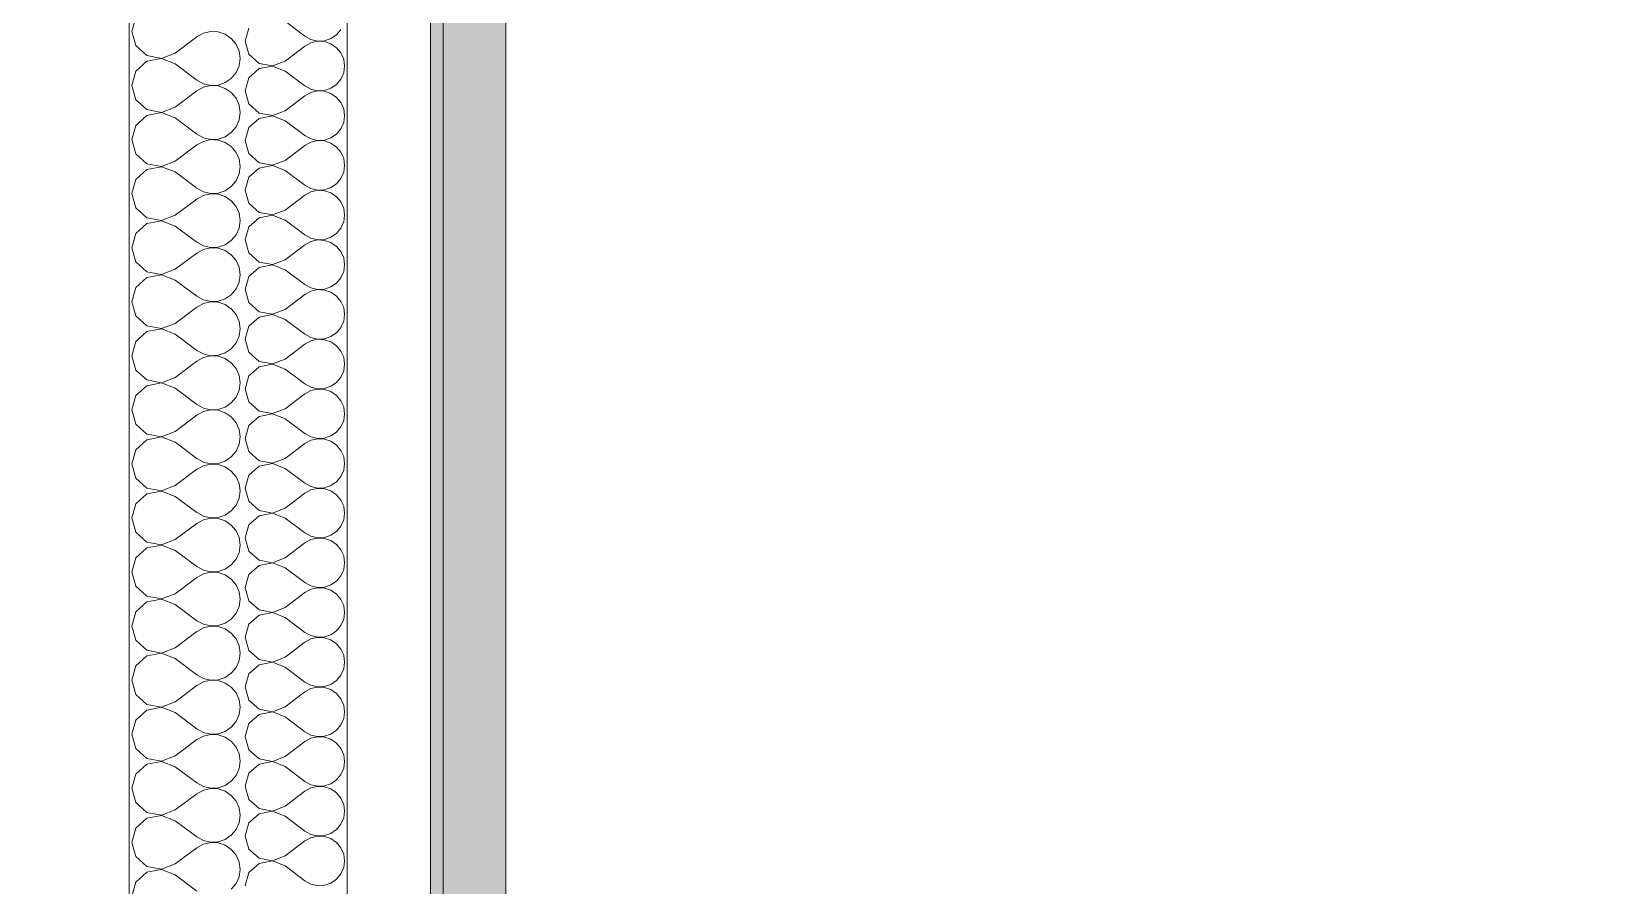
# Model space of a CAD drawing. Header units: millimetres. Extents: x -48147 to 1417267, y -496296 to 18123.
# Drawn here: x 1364998.7 to 1365408.7, y -478194.6 to -477971.4 of the extents above; entities that cross this region are included whole.
import ezdxf

# ---------------------------------------------------------------- set-up
doc = ezdxf.new("R2010")
doc.units = ezdxf.units.MM
doc.header["$MEASUREMENT"] = 0
doc.linetypes.add('Wipeout_Contour', pattern=[1000, 0, -1000])
doc.layers.add('New_A-25-M_Wall_Int', color=7, linetype='Continuous')
doc.layers.add('New_A-25-M_Wall_Int_Pen_No__1', color=7, linetype='Continuous', lineweight=13)
doc.layers.add('New_A-25-M_Wall_Int_Pen_No__107', color=7, linetype='Continuous', lineweight=15, true_color=0xa6a6a6)

# ---------------------------------------------------------------- blocks, each defined once
blk = doc.blocks.new('*X68', base_point=(1376122.47, -491272.82))
at = {"layer": 'New_A-25-M_Wall_Int_Pen_No__107', "linetype": 'Continuous'}
for p, q in [((1365064.96, -477968.75), (1365070.15, -477972.65)), ((1365055.54, -477970.53), (1365054.57, -477973.95)), ((1365070.15, -477972.65), (1365071.72, -477973.52)), ((1365071.72, -477973.52), (1365073.46, -477973.92)), ((1365075.25, -477973.83), (1365076.95, -477973.26)), ((1365076.95, -477973.26), (1365078.42, -477972.25)), ((1365078.42, -477972.25), (1365079.57, -477970.87)), ((1365054.57, -477973.95), (1365055.54, -477977.36)), ((1365055.54, -477977.36), (1365058.16, -477979.75)), ((1365064.96, -477979.14), (1365070.15, -477975.25)), ((1365071.72, -477974.38), (1365070.15, -477975.25)), ((1365073.46, -477973.97), (1365071.72, -477974.38)), ((1365073.46, -477973.92), (1365075.25, -477973.83)), ((1365075.25, -477974.06), (1365073.46, -477973.97)), ((1365076.95, -477974.63), (1365075.25, -477974.06)), ((1365078.42, -477975.65), (1365076.95, -477974.63)), ((1365079.57, -477977.03), (1365078.42, -477975.65)), ((1365080.29, -477978.66), (1365079.57, -477977.03)), ((1365058.16, -477981.12), (1365055.54, -477983.52)), ((1365058.16, -477979.75), (1365061.64, -477980.41)), ((1365061.64, -477980.46), (1365058.16, -477981.12)), ((1365061.64, -477980.41), (1365064.96, -477979.14)), ((1365064.96, -477981.74), (1365061.64, -477980.46)), ((1365064.96, -477981.74), (1365070.15, -477985.63)), ((1365080.53, -477980.44), (1365080.29, -477978.66)), ((1365080.29, -477982.21), (1365080.53, -477980.44)), ((1365055.54, -477983.52), (1365054.57, -477986.93)), ((1365070.15, -477985.63), (1365071.72, -477986.5)), ((1365076.95, -477986.24), (1365078.42, -477985.23)), ((1365078.42, -477985.23), (1365079.57, -477983.85)), ((1365079.57, -477983.85), (1365080.29, -477982.21)), ((1365054.57, -477986.93), (1365055.54, -477990.34)), ((1365064.96, -477992.12), (1365070.15, -477988.23)), ((1365071.72, -477987.36), (1365070.15, -477988.23)), ((1365071.72, -477986.5), (1365073.46, -477986.9)), ((1365073.46, -477986.96), (1365071.72, -477987.36)), ((1365073.46, -477986.9), (1365075.25, -477986.82)), ((1365075.25, -477987.04), (1365073.46, -477986.96)), ((1365075.25, -477986.82), (1365076.95, -477986.24)), ((1365076.95, -477987.61), (1365075.25, -477987.04)), ((1365078.42, -477988.63), (1365076.95, -477987.61)), ((1365079.57, -477990.01), (1365078.42, -477988.63)), ((1365055.54, -477990.34), (1365058.16, -477992.73)), ((1365058.16, -477992.73), (1365061.64, -477993.39)), ((1365061.64, -477993.45), (1365058.16, -477994.11)), ((1365061.64, -477993.39), (1365064.96, -477992.12)), ((1365064.96, -477994.72), (1365061.64, -477993.45)), ((1365080.29, -477991.65), (1365079.57, -477990.01)), ((1365080.53, -477993.42), (1365080.29, -477991.65)), ((1365080.29, -477995.19), (1365080.53, -477993.42)), ((1365055.54, -477996.5), (1365054.57, -477999.91)), ((1365058.16, -477994.11), (1365055.54, -477996.5)), ((1365064.96, -477994.72), (1365070.15, -477998.61)), ((1365078.42, -477998.21), (1365079.57, -477996.83)), ((1365079.57, -477996.83), (1365080.29, -477995.19)), ((1365054.57, -477999.91), (1365055.54, -478003.32)), ((1365064.96, -478005.1), (1365070.15, -478001.21)), ((1365070.15, -477998.61), (1365071.72, -477999.48)), ((1365071.72, -478000.34), (1365070.15, -478001.21)), ((1365071.72, -477999.48), (1365073.46, -477999.88)), ((1365073.46, -477999.94), (1365071.72, -478000.34)), ((1365073.46, -477999.88), (1365075.25, -477999.8)), ((1365075.25, -478000.02), (1365073.46, -477999.94)), ((1365075.25, -477999.8), (1365076.95, -477999.23)), ((1365076.95, -478000.6), (1365075.25, -478000.02)), ((1365076.95, -477999.23), (1365078.42, -477998.21)), ((1365078.42, -478001.61), (1365076.95, -478000.6)), ((1365079.57, -478002.99), (1365078.42, -478001.61)), ((1365055.54, -478003.32), (1365058.16, -478005.72)), ((1365058.16, -478005.72), (1365061.64, -478006.38)), ((1365061.64, -478006.38), (1365064.96, -478005.1)), ((1365080.29, -478004.63), (1365079.57, -478002.99)), ((1365080.53, -478006.4), (1365080.29, -478004.63)), ((1365055.54, -478009.48), (1365054.57, -478012.89)), ((1365058.16, -478007.09), (1365055.54, -478009.48)), ((1365061.64, -478006.43), (1365058.16, -478007.09)), ((1365064.96, -478007.7), (1365061.64, -478006.43)), ((1365064.96, -478007.7), (1365070.15, -478011.59)), ((1365078.42, -478011.19), (1365079.57, -478009.81)), ((1365079.57, -478009.81), (1365080.29, -478008.18)), ((1365080.29, -478008.18), (1365080.53, -478006.4)), ((1365054.57, -478012.89), (1365055.54, -478016.3)), ((1365064.96, -478018.08), (1365070.15, -478014.19)), ((1365070.15, -478011.59), (1365071.72, -478012.46)), ((1365071.72, -478013.32), (1365070.15, -478014.19)), ((1365071.72, -478012.46), (1365073.46, -478012.87)), ((1365073.46, -478012.92), (1365071.72, -478013.32)), ((1365073.46, -478012.87), (1365075.25, -478012.78)), ((1365075.25, -478013.01), (1365073.46, -478012.92)), ((1365075.25, -478012.78), (1365076.95, -478012.21)), ((1365076.95, -478013.58), (1365075.25, -478013.01)), ((1365076.95, -478012.21), (1365078.42, -478011.19)), ((1365078.42, -478014.59), (1365076.95, -478013.58)), ((1365079.57, -478015.97), (1365078.42, -478014.59)), ((1365055.54, -478016.3), (1365058.16, -478018.7)), ((1365058.16, -478018.7), (1365061.64, -478019.36)), ((1365061.64, -478019.36), (1365064.96, -478018.08)), ((1365080.29, -478017.61), (1365079.57, -478015.97)), ((1365080.53, -478019.38), (1365080.29, -478017.61)), ((1365055.54, -478022.46), (1365054.57, -478025.87)), ((1365058.16, -478020.07), (1365055.54, -478022.46)), ((1365061.64, -478019.41), (1365058.16, -478020.07)), ((1365064.96, -478020.68), (1365061.64, -478019.41)), ((1365064.96, -478020.68), (1365070.15, -478024.58)), ((1365078.42, -478024.17), (1365079.57, -478022.8)), ((1365079.57, -478022.8), (1365080.29, -478021.16)), ((1365080.29, -478021.16), (1365080.53, -478019.38)), ((1365054.57, -478025.87), (1365055.54, -478029.29)), ((1365070.15, -478024.58), (1365071.72, -478025.44)), ((1365071.72, -478026.31), (1365070.15, -478027.17)), ((1365071.72, -478025.44), (1365073.46, -478025.85)), ((1365073.46, -478025.9), (1365071.72, -478026.31)), ((1365073.46, -478025.85), (1365075.25, -478025.76)), ((1365075.25, -478025.99), (1365073.46, -478025.9)), ((1365075.25, -478025.76), (1365076.95, -478025.19)), ((1365076.95, -478026.56), (1365075.25, -478025.99)), ((1365076.95, -478025.19), (1365078.42, -478024.17)), ((1365078.42, -478027.57), (1365076.95, -478026.56)), ((1365055.54, -478029.29), (1365058.16, -478031.68)), ((1365064.96, -478031.07), (1365070.15, -478027.17)), ((1365079.57, -478028.95), (1365078.42, -478027.57)), ((1365080.29, -478030.59), (1365079.57, -478028.95)), ((1365080.53, -478032.36), (1365080.29, -478030.59)), ((1365058.16, -478033.05), (1365055.54, -478035.44)), ((1365058.16, -478031.68), (1365061.64, -478032.34)), ((1365061.64, -478032.39), (1365058.16, -478033.05)), ((1365061.64, -478032.34), (1365064.96, -478031.07)), ((1365064.96, -478033.66), (1365061.64, -478032.39)), ((1365064.96, -478033.66), (1365070.15, -478037.56)), ((1365079.57, -478035.78), (1365080.29, -478034.14)), ((1365080.29, -478034.14), (1365080.53, -478032.36)), ((1365055.54, -478035.44), (1365054.57, -478038.86)), ((1365054.57, -478038.86), (1365055.54, -478042.27)), ((1365070.15, -478037.56), (1365071.72, -478038.42)), ((1365071.72, -478038.42), (1365073.46, -478038.83)), ((1365073.46, -478038.88), (1365071.72, -478039.29)), ((1365073.46, -478038.83), (1365075.25, -478038.74)), ((1365075.25, -478038.97), (1365073.46, -478038.88)), ((1365075.25, -478038.74), (1365076.95, -478038.17)), ((1365076.95, -478039.54), (1365075.25, -478038.97)), ((1365076.95, -478038.17), (1365078.42, -478037.16)), ((1365078.42, -478037.16), (1365079.57, -478035.78)), ((1365055.54, -478042.27), (1365058.16, -478044.66)), ((1365064.96, -478044.05), (1365070.15, -478040.15)), ((1365071.72, -478039.29), (1365070.15, -478040.15)), ((1365078.42, -478040.55), (1365076.95, -478039.54)), ((1365079.57, -478041.93), (1365078.42, -478040.55)), ((1365080.29, -478043.57), (1365079.57, -478041.93)), ((1365058.16, -478046.03), (1365055.54, -478048.42)), ((1365058.16, -478044.66), (1365061.64, -478045.32)), ((1365061.64, -478045.37), (1365058.16, -478046.03)), ((1365061.64, -478045.32), (1365064.96, -478044.05)), ((1365064.96, -478046.64), (1365061.64, -478045.37)), ((1365064.96, -478046.64), (1365070.15, -478050.54)), ((1365079.57, -478048.76), (1365080.29, -478047.12)), ((1365080.53, -478045.35), (1365080.29, -478043.57)), ((1365080.29, -478047.12), (1365080.53, -478045.35)), ((1365055.54, -478048.42), (1365054.57, -478051.84)), ((1365070.15, -478050.54), (1365071.72, -478051.41)), ((1365071.72, -478051.41), (1365073.46, -478051.81)), ((1365075.25, -478051.72), (1365076.95, -478051.15)), ((1365076.95, -478051.15), (1365078.42, -478050.14)), ((1365078.42, -478050.14), (1365079.57, -478048.76)), ((1365054.57, -478051.84), (1365055.54, -478055.25)), ((1365055.54, -478055.25), (1365058.16, -478057.64)), ((1365064.96, -478057.03), (1365070.15, -478053.14)), ((1365071.72, -478052.27), (1365070.15, -478053.14)), ((1365073.46, -478051.86), (1365071.72, -478052.27)), ((1365073.46, -478051.81), (1365075.25, -478051.72)), ((1365075.25, -478051.95), (1365073.46, -478051.86)), ((1365076.95, -478052.52), (1365075.25, -478051.95)), ((1365078.42, -478053.54), (1365076.95, -478052.52)), ((1365079.57, -478054.92), (1365078.42, -478053.54)), ((1365080.29, -478056.55), (1365079.57, -478054.92)), ((1365058.16, -478059.01), (1365055.54, -478061.41)), ((1365058.16, -478057.64), (1365061.64, -478058.3)), ((1365061.64, -478058.35), (1365058.16, -478059.01)), ((1365061.64, -478058.3), (1365064.96, -478057.03)), ((1365064.96, -478059.63), (1365061.64, -478058.35)), ((1365064.96, -478059.63), (1365070.15, -478063.52)), ((1365080.53, -478058.33), (1365080.29, -478056.55)), ((1365080.29, -478060.1), (1365080.53, -478058.33)), ((1365055.54, -478061.41), (1365054.57, -478064.82)), ((1365070.15, -478063.52), (1365071.72, -478064.39)), ((1365076.95, -478064.13), (1365078.42, -478063.12)), ((1365078.42, -478063.12), (1365079.57, -478061.74)), ((1365079.57, -478061.74), (1365080.29, -478060.1)), ((1365054.57, -478064.82), (1365055.54, -478068.23)), ((1365064.96, -478070.01), (1365070.15, -478066.12)), ((1365071.72, -478065.25), (1365070.15, -478066.12)), ((1365071.72, -478064.39), (1365073.46, -478064.79)), ((1365073.46, -478064.84), (1365071.72, -478065.25)), ((1365073.46, -478064.79), (1365075.25, -478064.71)), ((1365075.25, -478064.93), (1365073.46, -478064.84)), ((1365075.25, -478064.71), (1365076.95, -478064.13)), ((1365076.95, -478065.5), (1365075.25, -478064.93)), ((1365078.42, -478066.52), (1365076.95, -478065.5)), ((1365079.57, -478067.9), (1365078.42, -478066.52)), ((1365080.29, -478069.54), (1365079.57, -478067.9)), ((1365055.54, -478068.23), (1365058.16, -478070.62)), ((1365058.16, -478071.99), (1365055.54, -478074.39)), ((1365058.16, -478070.62), (1365061.64, -478071.28)), ((1365061.64, -478071.34), (1365058.16, -478071.99)), ((1365061.64, -478071.28), (1365064.96, -478070.01)), ((1365064.96, -478072.61), (1365061.64, -478071.34)), ((1365080.53, -478071.31), (1365080.29, -478069.54)), ((1365080.29, -478073.08), (1365080.53, -478071.31)), ((1365055.54, -478074.39), (1365054.57, -478077.8)), ((1365064.96, -478072.61), (1365070.15, -478076.5)), ((1365078.42, -478076.1), (1365079.57, -478074.72)), ((1365079.57, -478074.72), (1365080.29, -478073.08)), ((1365054.57, -478077.8), (1365055.54, -478081.21)), ((1365064.96, -478082.99), (1365070.15, -478079.1)), ((1365070.15, -478076.5), (1365071.72, -478077.37)), ((1365071.72, -478078.23), (1365070.15, -478079.1)), ((1365071.72, -478077.37), (1365073.46, -478077.77)), ((1365073.46, -478077.83), (1365071.72, -478078.23)), ((1365073.46, -478077.77), (1365075.25, -478077.69)), ((1365075.25, -478077.91), (1365073.46, -478077.83)), ((1365075.25, -478077.69), (1365076.95, -478077.12)), ((1365076.95, -478078.49), (1365075.25, -478077.91)), ((1365076.95, -478077.12), (1365078.42, -478076.1)), ((1365078.42, -478079.5), (1365076.95, -478078.49)), ((1365079.57, -478080.88), (1365078.42, -478079.5)), ((1365055.54, -478081.21), (1365058.16, -478083.61)), ((1365058.16, -478083.61), (1365061.64, -478084.26)), ((1365061.64, -478084.26), (1365064.96, -478082.99)), ((1365080.29, -478082.52), (1365079.57, -478080.88)), ((1365080.53, -478084.29), (1365080.29, -478082.52)), ((1365080.29, -478086.06), (1365080.53, -478084.29)), ((1365055.54, -478087.37), (1365054.57, -478090.78)), ((1365058.16, -478084.98), (1365055.54, -478087.37)), ((1365061.64, -478084.32), (1365058.16, -478084.98)), ((1365064.96, -478085.59), (1365061.64, -478084.32)), ((1365064.96, -478085.59), (1365070.15, -478089.48)), ((1365078.42, -478089.08), (1365079.57, -478087.7)), ((1365079.57, -478087.7), (1365080.29, -478086.06)), ((1365054.57, -478090.78), (1365055.54, -478094.19)), ((1365064.96, -478095.97), (1365070.15, -478092.08)), ((1365070.15, -478089.48), (1365071.72, -478090.35)), ((1365071.72, -478091.21), (1365070.15, -478092.08)), ((1365071.72, -478090.35), (1365073.46, -478090.76)), ((1365073.46, -478090.81), (1365071.72, -478091.21)), ((1365073.46, -478090.76), (1365075.25, -478090.67)), ((1365075.25, -478090.9), (1365073.46, -478090.81)), ((1365075.25, -478090.67), (1365076.95, -478090.1)), ((1365076.95, -478091.47), (1365075.25, -478090.9)), ((1365076.95, -478090.1), (1365078.42, -478089.08)), ((1365078.42, -478092.48), (1365076.95, -478091.47)), ((1365079.57, -478093.86), (1365078.42, -478092.48)), ((1365055.54, -478094.19), (1365058.16, -478096.59)), ((1365058.16, -478096.59), (1365061.64, -478097.25)), ((1365061.64, -478097.25), (1365064.96, -478095.97)), ((1365080.29, -478095.5), (1365079.57, -478093.86)), ((1365080.53, -478097.27), (1365080.29, -478095.5)), ((1365055.54, -478100.35), (1365054.57, -478103.76)), ((1365058.16, -478097.96), (1365055.54, -478100.35)), ((1365061.64, -478097.3), (1365058.16, -478097.96)), ((1365064.96, -478098.57), (1365061.64, -478097.3)), ((1365064.96, -478098.57), (1365070.15, -478102.47)), ((1365078.42, -478102.06), (1365079.57, -478100.69)), ((1365079.57, -478100.69), (1365080.29, -478099.05)), ((1365080.29, -478099.05), (1365080.53, -478097.27)), ((1365054.57, -478103.76), (1365055.54, -478107.18)), ((1365070.15, -478102.47), (1365071.72, -478103.33)), ((1365071.72, -478104.2), (1365070.15, -478105.06)), ((1365071.72, -478103.33), (1365073.46, -478103.74)), ((1365073.46, -478103.79), (1365071.72, -478104.2)), ((1365073.46, -478103.74), (1365075.25, -478103.65)), ((1365075.25, -478103.88), (1365073.46, -478103.79)), ((1365075.25, -478103.65), (1365076.95, -478103.08)), ((1365076.95, -478104.45), (1365075.25, -478103.88)), ((1365076.95, -478103.08), (1365078.42, -478102.06)), ((1365078.42, -478105.46), (1365076.95, -478104.45)), ((1365055.54, -478107.18), (1365058.16, -478109.57)), ((1365064.96, -478108.96), (1365070.15, -478105.06)), ((1365079.57, -478106.84), (1365078.42, -478105.46)), ((1365080.29, -478108.48), (1365079.57, -478106.84)), ((1365080.53, -478110.25), (1365080.29, -478108.48)), ((1365058.16, -478110.94), (1365055.54, -478113.33)), ((1365058.16, -478109.57), (1365061.64, -478110.23)), ((1365061.64, -478110.28), (1365058.16, -478110.94)), ((1365061.64, -478110.23), (1365064.96, -478108.96)), ((1365064.96, -478111.55), (1365061.64, -478110.28)), ((1365064.96, -478111.55), (1365070.15, -478115.45)), ((1365079.57, -478113.67), (1365080.29, -478112.03)), ((1365080.29, -478112.03), (1365080.53, -478110.25)), ((1365055.54, -478113.33), (1365054.57, -478116.75)), ((1365054.57, -478116.75), (1365055.54, -478120.16)), ((1365070.15, -478115.45), (1365071.72, -478116.31)), ((1365071.72, -478116.31), (1365073.46, -478116.72)), ((1365073.46, -478116.77), (1365071.72, -478117.18)), ((1365073.46, -478116.72), (1365075.25, -478116.63)), ((1365075.25, -478116.86), (1365073.46, -478116.77)), ((1365075.25, -478116.63), (1365076.95, -478116.06)), ((1365076.95, -478117.43), (1365075.25, -478116.86)), ((1365076.95, -478116.06), (1365078.42, -478115.05)), ((1365078.42, -478115.05), (1365079.57, -478113.67)), ((1365055.54, -478120.16), (1365058.16, -478122.55)), ((1365064.96, -478121.94), (1365070.15, -478118.04)), ((1365071.72, -478117.18), (1365070.15, -478118.04)), ((1365078.42, -478118.44), (1365076.95, -478117.43)), ((1365079.57, -478119.82), (1365078.42, -478118.44)), ((1365080.29, -478121.46), (1365079.57, -478119.82)), ((1365058.16, -478123.92), (1365055.54, -478126.31)), ((1365058.16, -478122.55), (1365061.64, -478123.21)), ((1365061.64, -478123.26), (1365058.16, -478123.92)), ((1365061.64, -478123.21), (1365064.96, -478121.94)), ((1365064.96, -478124.53), (1365061.64, -478123.26)), ((1365064.96, -478124.53), (1365070.15, -478128.43)), ((1365079.57, -478126.65), (1365080.29, -478125.01)), ((1365080.53, -478123.24), (1365080.29, -478121.46)), ((1365080.29, -478125.01), (1365080.53, -478123.24)), ((1365055.54, -478126.31), (1365054.57, -478129.73)), ((1365070.15, -478128.43), (1365071.72, -478129.3)), ((1365071.72, -478129.3), (1365073.46, -478129.7)), ((1365075.25, -478129.61), (1365076.95, -478129.04)), ((1365076.95, -478129.04), (1365078.42, -478128.03)), ((1365078.42, -478128.03), (1365079.57, -478126.65)), ((1365054.57, -478129.73), (1365055.54, -478133.14)), ((1365055.54, -478133.14), (1365058.16, -478135.53)), ((1365064.96, -478134.92), (1365070.15, -478131.03)), ((1365071.72, -478130.16), (1365070.15, -478131.03)), ((1365073.46, -478129.75), (1365071.72, -478130.16)), ((1365073.46, -478129.7), (1365075.25, -478129.61)), ((1365075.25, -478129.84), (1365073.46, -478129.75)), ((1365076.95, -478130.41), (1365075.25, -478129.84)), ((1365078.42, -478131.43), (1365076.95, -478130.41)), ((1365079.57, -478132.81), (1365078.42, -478131.43)), ((1365080.29, -478134.44), (1365079.57, -478132.81)), ((1365058.16, -478136.9), (1365055.54, -478139.3)), ((1365058.16, -478135.53), (1365061.64, -478136.19)), ((1365061.64, -478136.24), (1365058.16, -478136.9)), ((1365061.64, -478136.19), (1365064.96, -478134.92)), ((1365064.96, -478137.52), (1365061.64, -478136.24)), ((1365064.96, -478137.52), (1365070.15, -478141.41)), ((1365080.53, -478136.22), (1365080.29, -478134.44)), ((1365080.29, -478137.99), (1365080.53, -478136.22)), ((1365055.54, -478139.3), (1365054.57, -478142.71)), ((1365070.15, -478141.41), (1365071.72, -478142.28)), ((1365076.95, -478142.02), (1365078.42, -478141.01)), ((1365078.42, -478141.01), (1365079.57, -478139.63)), ((1365079.57, -478139.63), (1365080.29, -478137.99)), ((1365054.57, -478142.71), (1365055.54, -478146.12)), ((1365064.96, -478147.9), (1365070.15, -478144.01)), ((1365071.72, -478143.14), (1365070.15, -478144.01)), ((1365071.72, -478142.28), (1365073.46, -478142.68)), ((1365073.46, -478142.73), (1365071.72, -478143.14)), ((1365073.46, -478142.68), (1365075.25, -478142.6)), ((1365075.25, -478142.82), (1365073.46, -478142.73)), ((1365075.25, -478142.6), (1365076.95, -478142.02)), ((1365076.95, -478143.39), (1365075.25, -478142.82)), ((1365078.42, -478144.41), (1365076.95, -478143.39)), ((1365079.57, -478145.79), (1365078.42, -478144.41)), ((1365080.29, -478147.43), (1365079.57, -478145.79)), ((1365055.54, -478146.12), (1365058.16, -478148.51)), ((1365058.16, -478149.88), (1365055.54, -478152.28)), ((1365058.16, -478148.51), (1365061.64, -478149.17)), ((1365061.64, -478149.23), (1365058.16, -478149.88)), ((1365061.64, -478149.17), (1365064.96, -478147.9)), ((1365064.96, -478150.5), (1365061.64, -478149.23)), ((1365080.53, -478149.2), (1365080.29, -478147.43)), ((1365080.29, -478150.97), (1365080.53, -478149.2)), ((1365055.54, -478152.28), (1365054.57, -478155.69)), ((1365064.96, -478150.5), (1365070.15, -478154.39)), ((1365076.95, -478155), (1365078.42, -478153.99)), ((1365078.42, -478153.99), (1365079.57, -478152.61)), ((1365079.57, -478152.61), (1365080.29, -478150.97)), ((1365054.57, -478155.69), (1365055.54, -478159.1)), ((1365064.96, -478160.88), (1365070.15, -478156.99)), ((1365070.15, -478154.39), (1365071.72, -478155.26)), ((1365071.72, -478156.12), (1365070.15, -478156.99)), ((1365071.72, -478155.26), (1365073.46, -478155.66)), ((1365073.46, -478155.72), (1365071.72, -478156.12)), ((1365073.46, -478155.66), (1365075.25, -478155.58)), ((1365075.25, -478155.8), (1365073.46, -478155.72)), ((1365075.25, -478155.58), (1365076.95, -478155)), ((1365076.95, -478156.38), (1365075.25, -478155.8)), ((1365078.42, -478157.39), (1365076.95, -478156.38)), ((1365079.57, -478158.77), (1365078.42, -478157.39)), ((1365055.54, -478159.1), (1365058.16, -478161.5)), ((1365058.16, -478161.5), (1365061.64, -478162.15)), ((1365061.64, -478162.15), (1365064.96, -478160.88)), ((1365080.29, -478160.41), (1365079.57, -478158.77)), ((1365080.53, -478162.18), (1365080.29, -478160.41)), ((1365080.29, -478163.95), (1365080.53, -478162.18)), ((1365055.54, -478165.26), (1365054.57, -478168.67)), ((1365058.16, -478162.87), (1365055.54, -478165.26)), ((1365061.64, -478162.21), (1365058.16, -478162.87)), ((1365064.96, -478163.48), (1365061.64, -478162.21)), ((1365064.96, -478163.48), (1365070.15, -478167.37)), ((1365078.42, -478166.97), (1365079.57, -478165.59)), ((1365079.57, -478165.59), (1365080.29, -478163.95)), ((1365054.57, -478168.67), (1365055.54, -478172.08)), ((1365064.96, -478173.86), (1365070.15, -478169.97)), ((1365070.15, -478167.37), (1365071.72, -478168.24)), ((1365071.72, -478169.1), (1365070.15, -478169.97)), ((1365071.72, -478168.24), (1365073.46, -478168.65)), ((1365073.46, -478168.7), (1365071.72, -478169.1)), ((1365073.46, -478168.65), (1365075.25, -478168.56)), ((1365075.25, -478168.78), (1365073.46, -478168.7)), ((1365075.25, -478168.56), (1365076.95, -478167.99)), ((1365076.95, -478169.36), (1365075.25, -478168.78)), ((1365076.95, -478167.99), (1365078.42, -478166.97)), ((1365078.42, -478170.37), (1365076.95, -478169.36)), ((1365079.57, -478171.75), (1365078.42, -478170.37)), ((1365055.54, -478172.08), (1365058.16, -478174.48)), ((1365058.16, -478174.48), (1365061.64, -478175.14)), ((1365061.64, -478175.14), (1365064.96, -478173.86)), ((1365080.29, -478173.39), (1365079.57, -478171.75)), ((1365080.53, -478175.16), (1365080.29, -478173.39)), ((1365055.54, -478178.24), (1365054.57, -478181.65)), ((1365058.16, -478175.85), (1365055.54, -478178.24)), ((1365061.64, -478175.19), (1365058.16, -478175.85)), ((1365064.96, -478176.46), (1365061.64, -478175.19)), ((1365064.96, -478176.46), (1365070.15, -478180.36)), ((1365078.42, -478179.95), (1365079.57, -478178.58)), ((1365079.57, -478178.58), (1365080.29, -478176.94)), ((1365080.29, -478176.94), (1365080.53, -478175.16)), ((1365054.57, -478181.65), (1365055.54, -478185.07)), ((1365070.15, -478180.36), (1365071.72, -478181.22)), ((1365071.72, -478182.09), (1365070.15, -478182.95)), ((1365071.72, -478181.22), (1365073.46, -478181.63)), ((1365073.46, -478181.68), (1365071.72, -478182.09)), ((1365073.46, -478181.63), (1365075.25, -478181.54)), ((1365075.25, -478181.77), (1365073.46, -478181.68)), ((1365075.25, -478181.54), (1365076.95, -478180.97)), ((1365076.95, -478182.34), (1365075.25, -478181.77)), ((1365076.95, -478180.97), (1365078.42, -478179.95)), ((1365078.42, -478183.35), (1365076.95, -478182.34)), ((1365055.54, -478185.07), (1365058.16, -478187.46)), ((1365064.96, -478186.85), (1365070.15, -478182.95)), ((1365079.57, -478184.73), (1365078.42, -478183.35)), ((1365080.29, -478186.37), (1365079.57, -478184.73)), ((1365080.53, -478188.14), (1365080.29, -478186.37)), ((1365058.16, -478188.83), (1365055.54, -478191.22)), ((1365058.16, -478187.46), (1365061.64, -478188.12)), ((1365061.64, -478188.17), (1365058.16, -478188.83)), ((1365061.64, -478188.12), (1365064.96, -478186.85)), ((1365064.96, -478189.44), (1365061.64, -478188.17)), ((1365064.96, -478189.44), (1365070.15, -478193.34)), ((1365079.57, -478191.56), (1365080.29, -478189.92)), ((1365080.29, -478189.92), (1365080.53, -478188.14)), ((1365055.54, -478191.22), (1365054.57, -478194.64)), ((1365070.15, -478193.34), (1365071.72, -478194.2)), ((1365071.72, -478194.2), (1365073.46, -478194.61)), ((1365073.46, -478194.61), (1365075.25, -478194.52)), ((1365075.25, -478194.52), (1365076.95, -478193.95)), ((1365076.95, -478193.95), (1365078.42, -478192.94)), ((1365078.42, -478192.94), (1365079.57, -478191.56))]:
    blk.add_line(p, q, dxfattribs=at)
blk = doc.blocks.new('Section Elem_44_2', base_point=(1376122.47, -491272.82))
at = {"layer": 'New_A-25-M_Wall_Int_Pen_No__107', "linetype": 'Continuous', "lineweight": 0, "true_color": 0x535353}
blk.add_hatch(color=251, dxfattribs=at).paths.add_polyline_path([(1365106.26, -475339.25), (1365102.99, -475339.25), (1365102.99, -479122.82), (1365106.26, -479122.82), (1365106.26, -476122.82), (1365106.26, -476097.82)])
at = {"layer": 'New_A-25-M_Wall_Int_Pen_No__1', "linetype": 'Continuous'}
blk.add_line((1365106.26, -476122.82), (1365106.26, -479122.82), dxfattribs=at)
at = {"color": 254, "linetype": 'Wipeout_Contour', "lineweight": 0, "ltscale": 8681565.631465085}
blk.add_wipeout([(1365122.62, -479122.82), (1366009.15, -479122.82), (1366009.15, -477022.82), (1366549.27, -477022.82), (1366549.27, -476122.82), (1365122.62, -476122.82)], dxfattribs=at).dxf.layer = 'New_A-25-M_Wall_Int'
at = {"layer": 'New_A-25-M_Wall_Int_Pen_No__107', "linetype": 'Continuous'}
blk.add_hatch(color=256, dxfattribs=at).paths.add_polyline_path([(1365106.26, -476122.82), (1365106.26, -479122.82), (1365122.62, -479122.82), (1365122.62, -476122.82)])
at = {"layer": 'New_A-25-M_Wall_Int_Pen_No__1', "linetype": 'Continuous'}
blk.add_line((1365122.62, -476122.82), (1365122.62, -479122.82), dxfattribs=at)
at = {"color": 254, "linetype": 'Wipeout_Contour', "lineweight": 0, "ltscale": 5784432.987416171}
blk.add_wipeout([(1365102.99, -475339.25), (1365081.18, -475339.25), (1365081.18, -479122.82), (1365102.99, -479122.82)], dxfattribs=at).dxf.layer = 'New_A-25-M_Wall_Int'
at = {"layer": 'New_A-25-M_Wall_Int_Pen_No__1', "linetype": 'Continuous'}
blk.add_line((1365102.99, -475339.25), (1365102.99, -479122.82), dxfattribs=at)
at = {"color": 254, "linetype": 'Wipeout_Contour', "lineweight": 0, "ltscale": 5784340.344564119}
blk.add_wipeout([(1365081.18, -475339.25), (1365053.92, -475339.25), (1365053.92, -479122.82), (1365081.18, -479122.82)], dxfattribs=at).dxf.layer = 'New_A-25-M_Wall_Int'
at = {"layer": 'New_A-25-M_Wall_Int_Pen_No__1', "linetype": 'Continuous'}
blk.add_line((1365081.18, -475339.25), (1365081.18, -479122.82), dxfattribs=at)
at = {"layer": 'New_A-25-M_Wall_Int'}
blk.add_blockref('*X68', (1376122.47, -491272.82), dxfattribs=at)
blk = doc.blocks.new('*X85', base_point=(1376122.47, -491272.82))
at = {"layer": 'New_A-25-M_Wall_Int_Pen_No__107', "linetype": 'Continuous'}
for p, q in [((1365026.01, -477967.68), (1365024.96, -477971.4)), ((1365024.96, -477971.4), (1365026.01, -477975.11)), ((1365036.26, -477977.05), (1365041.91, -477972.81)), ((1365043.62, -477971.87), (1365041.91, -477972.81)), ((1365045.52, -477971.42), (1365043.62, -477971.87)), ((1365047.46, -477971.52), (1365045.52, -477971.42)), ((1365049.31, -477972.14), (1365047.46, -477971.52)), ((1365050.92, -477973.25), (1365049.31, -477972.14)), ((1365052.16, -477974.75), (1365050.92, -477973.25)), ((1365026.01, -477975.11), (1365028.86, -477977.71)), ((1365032.66, -477978.43), (1365036.26, -477977.05)), ((1365052.95, -477976.53), (1365052.16, -477974.75)), ((1365053.22, -477978.46), (1365052.95, -477976.53)), ((1365028.86, -477979.21), (1365026.01, -477981.81)), ((1365028.86, -477977.71), (1365032.66, -477978.43)), ((1365032.66, -477978.49), (1365028.86, -477979.21)), ((1365036.26, -477979.87), (1365032.66, -477978.49)), ((1365036.26, -477979.87), (1365041.91, -477984.11)), ((1365052.16, -477982.17), (1365052.95, -477980.39)), ((1365052.95, -477980.39), (1365053.22, -477978.46)), ((1365026.01, -477981.81), (1365024.96, -477985.52)), ((1365024.96, -477985.52), (1365026.01, -477989.24)), ((1365041.91, -477984.11), (1365043.62, -477985.05)), ((1365043.62, -477985.05), (1365045.52, -477985.5)), ((1365045.52, -477985.55), (1365043.62, -477985.99)), ((1365045.52, -477985.5), (1365047.46, -477985.4)), ((1365047.46, -477985.65), (1365045.52, -477985.55)), ((1365047.46, -477985.4), (1365049.31, -477984.78)), ((1365049.31, -477986.27), (1365047.46, -477985.65)), ((1365049.31, -477984.78), (1365050.92, -477983.67)), ((1365050.92, -477983.67), (1365052.16, -477982.17)), ((1365026.01, -477989.24), (1365028.86, -477991.84)), ((1365036.26, -477991.18), (1365041.91, -477986.94)), ((1365043.62, -477985.99), (1365041.91, -477986.94)), ((1365050.92, -477987.37), (1365049.31, -477986.27)), ((1365052.16, -477988.87), (1365050.92, -477987.37)), ((1365052.95, -477990.66), (1365052.16, -477988.87)), ((1365028.86, -477993.33), (1365026.01, -477995.94)), ((1365028.86, -477991.84), (1365032.66, -477992.56)), ((1365032.66, -477992.62), (1365028.86, -477993.33)), ((1365032.66, -477992.56), (1365036.26, -477991.18)), ((1365036.26, -477994), (1365032.66, -477992.62)), ((1365036.26, -477994), (1365041.91, -477998.24)), ((1365053.22, -477992.59), (1365052.95, -477990.66)), ((1365052.95, -477994.52), (1365053.22, -477992.59)), ((1365026.01, -477995.94), (1365024.96, -477999.65)), ((1365049.31, -477998.91), (1365050.92, -477997.8)), ((1365050.92, -477997.8), (1365052.16, -477996.3)), ((1365052.16, -477996.3), (1365052.95, -477994.52)), ((1365024.96, -477999.65), (1365026.01, -478003.37)), ((1365036.26, -478005.3), (1365041.91, -478001.06)), ((1365041.91, -477998.24), (1365043.62, -477999.18)), ((1365043.62, -478000.12), (1365041.91, -478001.06)), ((1365043.62, -477999.18), (1365045.52, -477999.62)), ((1365045.52, -477999.68), (1365043.62, -478000.12)), ((1365045.52, -477999.62), (1365047.46, -477999.53)), ((1365047.46, -477999.78), (1365045.52, -477999.68)), ((1365047.46, -477999.53), (1365049.31, -477998.91)), ((1365049.31, -478000.4), (1365047.46, -477999.78)), ((1365050.92, -478001.5), (1365049.31, -478000.4)), ((1365052.16, -478003), (1365050.92, -478001.5)), ((1365026.01, -478003.37), (1365028.86, -478005.97)), ((1365028.86, -478005.97), (1365032.66, -478006.69)), ((1365032.66, -478006.69), (1365036.26, -478005.3)), ((1365052.95, -478004.79), (1365052.16, -478003)), ((1365053.22, -478006.72), (1365052.95, -478004.79)), ((1365026.01, -478010.07), (1365024.96, -478013.78)), ((1365028.86, -478007.46), (1365026.01, -478010.07)), ((1365032.66, -478006.74), (1365028.86, -478007.46)), ((1365036.26, -478008.13), (1365032.66, -478006.74)), ((1365036.26, -478008.13), (1365041.91, -478012.37)), ((1365050.92, -478011.93), (1365052.16, -478010.43)), ((1365052.16, -478010.43), (1365052.95, -478008.65)), ((1365052.95, -478008.65), (1365053.22, -478006.72)), ((1365024.96, -478013.78), (1365026.01, -478017.49)), ((1365041.91, -478012.37), (1365043.62, -478013.31)), ((1365043.62, -478014.25), (1365041.91, -478015.19)), ((1365043.62, -478013.31), (1365045.52, -478013.75)), ((1365045.52, -478013.81), (1365043.62, -478014.25)), ((1365045.52, -478013.75), (1365047.46, -478013.66)), ((1365047.46, -478013.9), (1365045.52, -478013.81)), ((1365047.46, -478013.66), (1365049.31, -478013.03)), ((1365049.31, -478014.53), (1365047.46, -478013.9)), ((1365049.31, -478013.03), (1365050.92, -478011.93)), ((1365050.92, -478015.63), (1365049.31, -478014.53)), ((1365026.01, -478017.49), (1365028.86, -478020.1)), ((1365036.26, -478019.43), (1365041.91, -478015.19)), ((1365052.16, -478017.13), (1365050.92, -478015.63)), ((1365052.95, -478018.91), (1365052.16, -478017.13)), ((1365028.86, -478021.59), (1365026.01, -478024.19)), ((1365028.86, -478020.1), (1365032.66, -478020.82)), ((1365032.66, -478020.87), (1365028.86, -478021.59)), ((1365032.66, -478020.82), (1365036.26, -478019.43)), ((1365036.26, -478022.26), (1365032.66, -478020.87)), ((1365036.26, -478022.26), (1365041.91, -478026.5)), ((1365052.16, -478024.56), (1365052.95, -478022.77)), ((1365053.22, -478020.84), (1365052.95, -478018.91)), ((1365052.95, -478022.77), (1365053.22, -478020.84)), ((1365026.01, -478024.19), (1365024.96, -478027.91)), ((1365041.91, -478026.5), (1365043.62, -478027.44)), ((1365049.31, -478027.16), (1365050.92, -478026.06)), ((1365050.92, -478026.06), (1365052.16, -478024.56)), ((1365024.96, -478027.91), (1365026.01, -478031.62)), ((1365036.26, -478033.56), (1365041.91, -478029.32)), ((1365043.62, -478028.38), (1365041.91, -478029.32)), ((1365043.62, -478027.44), (1365045.52, -478027.88)), ((1365045.52, -478027.94), (1365043.62, -478028.38)), ((1365045.52, -478027.88), (1365047.46, -478027.78)), ((1365047.46, -478028.03), (1365045.52, -478027.94)), ((1365047.46, -478027.78), (1365049.31, -478027.16)), ((1365049.31, -478028.65), (1365047.46, -478028.03)), ((1365050.92, -478029.76), (1365049.31, -478028.65)), ((1365052.16, -478031.26), (1365050.92, -478029.76)), ((1365026.01, -478031.62), (1365028.86, -478034.23)), ((1365028.86, -478034.23), (1365032.66, -478034.94)), ((1365032.66, -478035), (1365028.86, -478035.72)), ((1365032.66, -478034.94), (1365036.26, -478033.56)), ((1365036.26, -478036.38), (1365032.66, -478035)), ((1365052.95, -478033.04), (1365052.16, -478031.26)), ((1365053.22, -478034.97), (1365052.95, -478033.04)), ((1365052.95, -478036.9), (1365053.22, -478034.97)), ((1365026.01, -478038.32), (1365024.96, -478042.04)), ((1365028.86, -478035.72), (1365026.01, -478038.32)), ((1365036.26, -478036.38), (1365041.91, -478040.62)), ((1365050.92, -478040.19), (1365052.16, -478038.69)), ((1365052.16, -478038.69), (1365052.95, -478036.9)), ((1365024.96, -478042.04), (1365026.01, -478045.75)), ((1365041.91, -478040.62), (1365043.62, -478041.57)), ((1365043.62, -478042.51), (1365041.91, -478043.45)), ((1365043.62, -478041.57), (1365045.52, -478042.01)), ((1365045.52, -478042.06), (1365043.62, -478042.51)), ((1365045.52, -478042.01), (1365047.46, -478041.91)), ((1365047.46, -478042.16), (1365045.52, -478042.06)), ((1365047.46, -478041.91), (1365049.31, -478041.29)), ((1365049.31, -478042.78), (1365047.46, -478042.16)), ((1365049.31, -478041.29), (1365050.92, -478040.19)), ((1365050.92, -478043.89), (1365049.31, -478042.78)), ((1365026.01, -478045.75), (1365028.86, -478048.35)), ((1365036.26, -478047.69), (1365041.91, -478043.45)), ((1365052.16, -478045.39), (1365050.92, -478043.89)), ((1365052.95, -478047.17), (1365052.16, -478045.39)), ((1365053.22, -478049.1), (1365052.95, -478047.17)), ((1365028.86, -478049.85), (1365026.01, -478052.45)), ((1365028.86, -478048.35), (1365032.66, -478049.07)), ((1365032.66, -478049.13), (1365028.86, -478049.85)), ((1365032.66, -478049.07), (1365036.26, -478047.69)), ((1365036.26, -478050.51), (1365032.66, -478049.13)), ((1365036.26, -478050.51), (1365041.91, -478054.75)), ((1365052.16, -478052.81), (1365052.95, -478051.03)), ((1365052.95, -478051.03), (1365053.22, -478049.1)), ((1365026.01, -478052.45), (1365024.96, -478056.16)), ((1365041.91, -478054.75), (1365043.62, -478055.69)), ((1365047.46, -478056.04), (1365049.31, -478055.42)), ((1365049.31, -478055.42), (1365050.92, -478054.31)), ((1365050.92, -478054.31), (1365052.16, -478052.81)), ((1365024.96, -478056.16), (1365026.01, -478059.88)), ((1365036.26, -478061.81), (1365041.91, -478057.58)), ((1365043.62, -478056.63), (1365041.91, -478057.58)), ((1365043.62, -478055.69), (1365045.52, -478056.14)), ((1365045.52, -478056.19), (1365043.62, -478056.63)), ((1365045.52, -478056.14), (1365047.46, -478056.04)), ((1365047.46, -478056.29), (1365045.52, -478056.19)), ((1365049.31, -478056.91), (1365047.46, -478056.29)), ((1365050.92, -478058.01), (1365049.31, -478056.91)), ((1365052.16, -478059.51), (1365050.92, -478058.01)), ((1365052.95, -478061.3), (1365052.16, -478059.51)), ((1365026.01, -478059.88), (1365028.86, -478062.48)), ((1365028.86, -478062.48), (1365032.66, -478063.2)), ((1365032.66, -478063.26), (1365028.86, -478063.97)), ((1365032.66, -478063.2), (1365036.26, -478061.81)), ((1365036.26, -478064.64), (1365032.66, -478063.26)), ((1365053.22, -478063.23), (1365052.95, -478061.3)), ((1365052.95, -478065.16), (1365053.22, -478063.23)), ((1365026.01, -478066.58), (1365024.96, -478070.29)), ((1365028.86, -478063.97), (1365026.01, -478066.58)), ((1365036.26, -478064.64), (1365041.91, -478068.88)), ((1365050.92, -478068.44), (1365052.16, -478066.94)), ((1365052.16, -478066.94), (1365052.95, -478065.16)), ((1365024.96, -478070.29), (1365026.01, -478074.01)), ((1365036.26, -478075.94), (1365041.91, -478071.7)), ((1365041.91, -478068.88), (1365043.62, -478069.82)), ((1365043.62, -478070.76), (1365041.91, -478071.7)), ((1365043.62, -478069.82), (1365045.52, -478070.26)), ((1365045.52, -478070.32), (1365043.62, -478070.76)), ((1365045.52, -478070.26), (1365047.46, -478070.17)), ((1365047.46, -478070.41), (1365045.52, -478070.32)), ((1365047.46, -478070.17), (1365049.31, -478069.55)), ((1365049.31, -478071.04), (1365047.46, -478070.41)), ((1365049.31, -478069.55), (1365050.92, -478068.44)), ((1365050.92, -478072.14), (1365049.31, -478071.04)), ((1365026.01, -478074.01), (1365028.86, -478076.61)), ((1365032.66, -478077.33), (1365036.26, -478075.94)), ((1365052.16, -478073.64), (1365050.92, -478072.14)), ((1365052.95, -478075.43), (1365052.16, -478073.64)), ((1365053.22, -478077.36), (1365052.95, -478075.43)), ((1365028.86, -478078.1), (1365026.01, -478080.71)), ((1365028.86, -478076.61), (1365032.66, -478077.33)), ((1365032.66, -478077.38), (1365028.86, -478078.1)), ((1365036.26, -478078.77), (1365032.66, -478077.38)), ((1365036.26, -478078.77), (1365041.91, -478083.01)), ((1365052.16, -478081.07), (1365052.95, -478079.29)), ((1365052.95, -478079.29), (1365053.22, -478077.36)), ((1365026.01, -478080.71), (1365024.96, -478084.42)), ((1365041.91, -478083.01), (1365043.62, -478083.95)), ((1365043.62, -478083.95), (1365045.52, -478084.39)), ((1365045.52, -478084.39), (1365047.46, -478084.3)), ((1365047.46, -478084.3), (1365049.31, -478083.67)), ((1365049.31, -478083.67), (1365050.92, -478082.57)), ((1365050.92, -478082.57), (1365052.16, -478081.07)), ((1365024.96, -478084.42), (1365026.01, -478088.13)), ((1365026.01, -478088.13), (1365028.86, -478090.74)), ((1365036.26, -478090.07), (1365041.91, -478085.83)), ((1365043.62, -478084.89), (1365041.91, -478085.83)), ((1365045.52, -478084.45), (1365043.62, -478084.89)), ((1365047.46, -478084.54), (1365045.52, -478084.45)), ((1365049.31, -478085.17), (1365047.46, -478084.54)), ((1365050.92, -478086.27), (1365049.31, -478085.17)), ((1365052.16, -478087.77), (1365050.92, -478086.27)), ((1365052.95, -478089.55), (1365052.16, -478087.77)), ((1365028.86, -478092.23), (1365026.01, -478094.83)), ((1365028.86, -478090.74), (1365032.66, -478091.46)), ((1365032.66, -478091.51), (1365028.86, -478092.23)), ((1365032.66, -478091.46), (1365036.26, -478090.07)), ((1365036.26, -478092.9), (1365032.66, -478091.51)), ((1365053.22, -478091.48), (1365052.95, -478089.55)), ((1365052.95, -478093.41), (1365053.22, -478091.48)), ((1365026.01, -478094.83), (1365024.96, -478098.55)), ((1365036.26, -478092.9), (1365041.91, -478097.13)), ((1365050.92, -478096.7), (1365052.16, -478095.2)), ((1365052.16, -478095.2), (1365052.95, -478093.41)), ((1365024.96, -478098.55), (1365026.01, -478102.26)), ((1365036.26, -478104.2), (1365041.91, -478099.96)), ((1365041.91, -478097.13), (1365043.62, -478098.08)), ((1365043.62, -478099.02), (1365041.91, -478099.96)), ((1365043.62, -478098.08), (1365045.52, -478098.52)), ((1365045.52, -478098.58), (1365043.62, -478099.02)), ((1365045.52, -478098.52), (1365047.46, -478098.42)), ((1365047.46, -478098.67), (1365045.52, -478098.58)), ((1365047.46, -478098.42), (1365049.31, -478097.8)), ((1365049.31, -478099.29), (1365047.46, -478098.67)), ((1365049.31, -478097.8), (1365050.92, -478096.7)), ((1365050.92, -478100.4), (1365049.31, -478099.29)), ((1365052.16, -478101.9), (1365050.92, -478100.4)), ((1365026.01, -478102.26), (1365028.86, -478104.87)), ((1365032.66, -478105.58), (1365036.26, -478104.2)), ((1365052.95, -478103.68), (1365052.16, -478101.9)), ((1365053.22, -478105.61), (1365052.95, -478103.68)), ((1365028.86, -478106.36), (1365026.01, -478108.96)), ((1365028.86, -478104.87), (1365032.66, -478105.58)), ((1365032.66, -478105.64), (1365028.86, -478106.36)), ((1365036.26, -478107.02), (1365032.66, -478105.64)), ((1365036.26, -478107.02), (1365041.91, -478111.26)), ((1365052.16, -478109.33), (1365052.95, -478107.54)), ((1365052.95, -478107.54), (1365053.22, -478105.61)), ((1365026.01, -478108.96), (1365024.96, -478112.68)), ((1365024.96, -478112.68), (1365026.01, -478116.39)), ((1365041.91, -478111.26), (1365043.62, -478112.21)), ((1365043.62, -478112.21), (1365045.52, -478112.65)), ((1365045.52, -478112.7), (1365043.62, -478113.15)), ((1365045.52, -478112.65), (1365047.46, -478112.55)), ((1365047.46, -478112.8), (1365045.52, -478112.7)), ((1365047.46, -478112.55), (1365049.31, -478111.93)), ((1365049.31, -478113.42), (1365047.46, -478112.8)), ((1365049.31, -478111.93), (1365050.92, -478110.83)), ((1365050.92, -478110.83), (1365052.16, -478109.33)), ((1365026.01, -478116.39), (1365028.86, -478118.99)), ((1365036.26, -478118.33), (1365041.91, -478114.09)), ((1365043.62, -478113.15), (1365041.91, -478114.09)), ((1365050.92, -478114.52), (1365049.31, -478113.42)), ((1365052.16, -478116.03), (1365050.92, -478114.52)), ((1365052.95, -478117.81), (1365052.16, -478116.03)), ((1365028.86, -478120.49), (1365026.01, -478123.09)), ((1365028.86, -478118.99), (1365032.66, -478119.71)), ((1365032.66, -478119.77), (1365028.86, -478120.49)), ((1365032.66, -478119.71), (1365036.26, -478118.33)), ((1365036.26, -478121.15), (1365032.66, -478119.77)), ((1365036.26, -478121.15), (1365041.91, -478125.39)), ((1365053.22, -478119.74), (1365052.95, -478117.81)), ((1365052.95, -478121.67), (1365053.22, -478119.74)), ((1365026.01, -478123.09), (1365024.96, -478126.8)), ((1365049.31, -478126.06), (1365050.92, -478124.95)), ((1365050.92, -478124.95), (1365052.16, -478123.45)), ((1365052.16, -478123.45), (1365052.95, -478121.67)), ((1365024.96, -478126.8), (1365026.01, -478130.52)), ((1365036.26, -478132.45), (1365041.91, -478128.22)), ((1365041.91, -478125.39), (1365043.62, -478126.33)), ((1365043.62, -478127.27), (1365041.91, -478128.22)), ((1365043.62, -478126.33), (1365045.52, -478126.77)), ((1365045.52, -478126.83), (1365043.62, -478127.27)), ((1365045.52, -478126.77), (1365047.46, -478126.68)), ((1365047.46, -478126.93), (1365045.52, -478126.83)), ((1365047.46, -478126.68), (1365049.31, -478126.06)), ((1365049.31, -478127.55), (1365047.46, -478126.93)), ((1365050.92, -478128.65), (1365049.31, -478127.55)), ((1365052.16, -478130.15), (1365050.92, -478128.65)), ((1365026.01, -478130.52), (1365028.86, -478133.12)), ((1365028.86, -478133.12), (1365032.66, -478133.84)), ((1365032.66, -478133.84), (1365036.26, -478132.45)), ((1365052.95, -478131.94), (1365052.16, -478130.15)), ((1365053.22, -478133.87), (1365052.95, -478131.94)), ((1365026.01, -478137.22), (1365024.96, -478140.93)), ((1365028.86, -478134.61), (1365026.01, -478137.22)), ((1365032.66, -478133.9), (1365028.86, -478134.61)), ((1365036.26, -478135.28), (1365032.66, -478133.9)), ((1365036.26, -478135.28), (1365041.91, -478139.52)), ((1365050.92, -478139.08), (1365052.16, -478137.58)), ((1365052.16, -478137.58), (1365052.95, -478135.8)), ((1365052.95, -478135.8), (1365053.22, -478133.87)), ((1365024.96, -478140.93), (1365026.01, -478144.65)), ((1365041.91, -478139.52), (1365043.62, -478140.46)), ((1365043.62, -478141.4), (1365041.91, -478142.34)), ((1365043.62, -478140.46), (1365045.52, -478140.9)), ((1365045.52, -478140.96), (1365043.62, -478141.4)), ((1365045.52, -478140.9), (1365047.46, -478140.81)), ((1365047.46, -478141.05), (1365045.52, -478140.96)), ((1365047.46, -478140.81), (1365049.31, -478140.19)), ((1365049.31, -478141.68), (1365047.46, -478141.05)), ((1365049.31, -478140.19), (1365050.92, -478139.08)), ((1365050.92, -478142.78), (1365049.31, -478141.68)), ((1365026.01, -478144.65), (1365028.86, -478147.25)), ((1365036.26, -478146.58), (1365041.91, -478142.34)), ((1365052.16, -478144.28), (1365050.92, -478142.78)), ((1365052.95, -478146.06), (1365052.16, -478144.28)), ((1365028.86, -478148.74), (1365026.01, -478151.35)), ((1365028.86, -478147.25), (1365032.66, -478147.97)), ((1365032.66, -478148.02), (1365028.86, -478148.74)), ((1365032.66, -478147.97), (1365036.26, -478146.58)), ((1365036.26, -478149.41), (1365032.66, -478148.02)), ((1365036.26, -478149.41), (1365041.91, -478153.65)), ((1365053.22, -478148), (1365052.95, -478146.06)), ((1365052.95, -478149.93), (1365053.22, -478148)), ((1365026.01, -478151.35), (1365024.96, -478155.06)), ((1365041.91, -478153.65), (1365043.62, -478154.59)), ((1365049.31, -478154.31), (1365050.92, -478153.21)), ((1365050.92, -478153.21), (1365052.16, -478151.71)), ((1365052.16, -478151.71), (1365052.95, -478149.93)), ((1365024.96, -478155.06), (1365026.01, -478158.77)), ((1365036.26, -478160.71), (1365041.91, -478156.47)), ((1365043.62, -478155.53), (1365041.91, -478156.47)), ((1365043.62, -478154.59), (1365045.52, -478155.03)), ((1365045.52, -478155.09), (1365043.62, -478155.53)), ((1365045.52, -478155.03), (1365047.46, -478154.94)), ((1365047.46, -478155.18), (1365045.52, -478155.09)), ((1365047.46, -478154.94), (1365049.31, -478154.31)), ((1365049.31, -478155.8), (1365047.46, -478155.18)), ((1365050.92, -478156.91), (1365049.31, -478155.8)), ((1365052.16, -478158.41), (1365050.92, -478156.91)), ((1365026.01, -478158.77), (1365028.86, -478161.38)), ((1365028.86, -478161.38), (1365032.66, -478162.09)), ((1365032.66, -478162.15), (1365028.86, -478162.87)), ((1365032.66, -478162.09), (1365036.26, -478160.71)), ((1365036.26, -478163.54), (1365032.66, -478162.15)), ((1365052.95, -478160.19), (1365052.16, -478158.41)), ((1365053.22, -478162.12), (1365052.95, -478160.19)), ((1365052.95, -478164.05), (1365053.22, -478162.12)), ((1365026.01, -478165.47), (1365024.96, -478169.19)), ((1365028.86, -478162.87), (1365026.01, -478165.47)), ((1365036.26, -478163.54), (1365041.91, -478167.77)), ((1365050.92, -478167.34), (1365052.16, -478165.84)), ((1365052.16, -478165.84), (1365052.95, -478164.05)), ((1365024.96, -478169.19), (1365026.01, -478172.9)), ((1365041.91, -478167.77), (1365043.62, -478168.72)), ((1365043.62, -478169.66), (1365041.91, -478170.6)), ((1365043.62, -478168.72), (1365045.52, -478169.16)), ((1365045.52, -478169.22), (1365043.62, -478169.66)), ((1365045.52, -478169.16), (1365047.46, -478169.06)), ((1365047.46, -478169.31), (1365045.52, -478169.22)), ((1365047.46, -478169.06), (1365049.31, -478168.44)), ((1365049.31, -478169.93), (1365047.46, -478169.31)), ((1365049.31, -478168.44), (1365050.92, -478167.34)), ((1365050.92, -478171.04), (1365049.31, -478169.93)), ((1365026.01, -478172.9), (1365028.86, -478175.51)), ((1365036.26, -478174.84), (1365041.91, -478170.6)), ((1365052.16, -478172.54), (1365050.92, -478171.04)), ((1365052.95, -478174.32), (1365052.16, -478172.54)), ((1365053.22, -478176.25), (1365052.95, -478174.32)), ((1365028.86, -478177), (1365026.01, -478179.6)), ((1365028.86, -478175.51), (1365032.66, -478176.22)), ((1365032.66, -478176.28), (1365028.86, -478177)), ((1365032.66, -478176.22), (1365036.26, -478174.84)), ((1365036.26, -478177.66), (1365032.66, -478176.28)), ((1365036.26, -478177.66), (1365041.91, -478181.9)), ((1365052.16, -478179.96), (1365052.95, -478178.18)), ((1365052.95, -478178.18), (1365053.22, -478176.25)), ((1365026.01, -478179.6), (1365024.96, -478183.32)), ((1365041.91, -478181.9), (1365043.62, -478182.85)), ((1365047.46, -478183.19), (1365049.31, -478182.57)), ((1365049.31, -478182.57), (1365050.92, -478181.47)), ((1365050.92, -478181.47), (1365052.16, -478179.96)), ((1365024.96, -478183.32), (1365026.01, -478187.03)), ((1365036.26, -478188.97), (1365041.91, -478184.73)), ((1365043.62, -478183.78), (1365041.91, -478184.73)), ((1365043.62, -478182.85), (1365045.52, -478183.29)), ((1365045.52, -478183.34), (1365043.62, -478183.78)), ((1365045.52, -478183.29), (1365047.46, -478183.19)), ((1365047.46, -478183.44), (1365045.52, -478183.34)), ((1365049.31, -478184.06), (1365047.46, -478183.44)), ((1365050.92, -478185.16), (1365049.31, -478184.06)), ((1365052.16, -478186.67), (1365050.92, -478185.16)), ((1365052.95, -478188.45), (1365052.16, -478186.67)), ((1365026.01, -478187.03), (1365028.86, -478189.63)), ((1365028.86, -478189.63), (1365032.66, -478190.35)), ((1365032.66, -478190.41), (1365028.86, -478191.12)), ((1365032.66, -478190.35), (1365036.26, -478188.97)), ((1365036.26, -478191.79), (1365032.66, -478190.41)), ((1365053.22, -478190.38), (1365052.95, -478188.45)), ((1365052.95, -478192.31), (1365053.22, -478190.38)), ((1365026.01, -478193.73), (1365024.96, -478197.44)), ((1365028.86, -478191.12), (1365026.01, -478193.73)), ((1365036.26, -478191.79), (1365041.91, -478196.03)), ((1365050.92, -478195.59), (1365052.16, -478194.09)), ((1365052.16, -478194.09), (1365052.95, -478192.31))]:
    blk.add_line(p, q, dxfattribs=at)
blk = doc.blocks.new('Section Elem_60_2', base_point=(1376122.47, -491272.82))
at = {"color": 254, "linetype": 'Wipeout_Contour', "lineweight": 0, "ltscale": 5784082.158192487}
blk.add_wipeout([(1364974.1, -479122.82), (1365024.25, -479122.82), (1365024.25, -475339.25), (1364974.1, -475339.25)], dxfattribs=at).dxf.layer = 'New_A-25-M_Wall_Int'
at = {"color": 254, "linetype": 'Wipeout_Contour', "lineweight": 0, "ltscale": 5784232.863592307}
blk.add_wipeout([(1365024.25, -479122.82), (1365053.92, -479122.82), (1365053.92, -475339.25), (1365024.25, -475339.25)], dxfattribs=at).dxf.layer = 'New_A-25-M_Wall_Int'
at = {"layer": 'New_A-25-M_Wall_Int_Pen_No__1', "linetype": 'Continuous'}
blk.add_line((1365024.25, -475339.25), (1365024.25, -479122.82), dxfattribs=at)
at = {"layer": 'New_A-25-M_Wall_Int'}
blk.add_blockref('*X85', (1376122.47, -491272.82), dxfattribs=at)

msp = doc.modelspace()

# ---------------------------------------------------------------- block references
at = {"layer": 'New_A-25-M_Wall_Int'}
msp.add_blockref('Section Elem_44_2', (1376122.47, -491272.82), dxfattribs=at)

# ---------------------------------------------------------------- next in the draw order: block references
msp.add_blockref('Section Elem_60_2', (1376122.47, -491272.82), dxfattribs=at)

doc.saveas('drawing.dxf')
